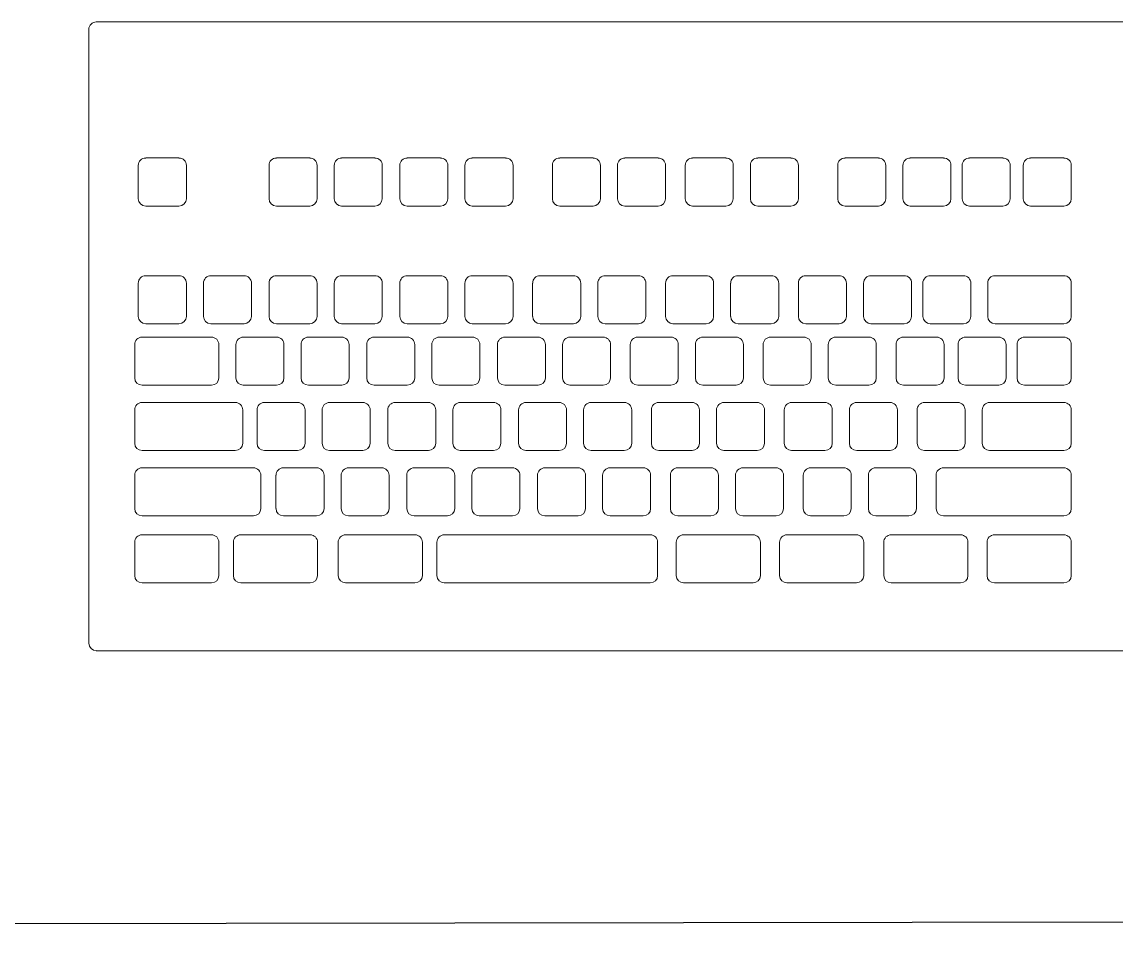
# Model space of a CAD drawing. Header units: metres. Extents: x -39 to 21688, y -24 to 9022.
# Drawn here: x 305.5987 to 305.8938, y 51.6173 to 51.8626 of the extents above; entities that cross this region are included whole.
import ezdxf

# ---------------------------------------------------------------- set-up
doc = ezdxf.new("R2010")
doc.units = ezdxf.units.M
doc.header["$MEASUREMENT"] = 0
doc.linetypes.add('CONTINUA', pattern=[0])
doc.layers.add('AR-CALLES', color=4, linetype='Continuous')
doc.layers.add('AR-MOBILIRIO', color=1, linetype='Continuous')

# ---------------------------------------------------------------- blocks, each defined once
blk = doc.blocks.new('AR-MOB. RECEPCION')
at = {"layer": 'AR-MOBILIRIO', "extrusion": (-1.60905e-07, -3.9026e-07, 1)}
blk.add_line((0.00407, -2.85284, 0), (-0.00019, 0.13393, 0), dxfattribs=at)
at = {"layer": 'AR-MOBILIRIO', "linetype": 'CONTINUA', "lineweight": 5}
for p, q in [((-0.24128, -0.7876, 0), (-0.24128, -1.20897, 0)), ((-0.07179, -0.7876, 0), (-0.07179, -1.20897, 0)), ((-0.2026, -0.94604, 0), (-0.19363, -0.94604, 0)), ((-0.17086, -0.94604, 0), (-0.16189, -0.94604, 0)), ((-0.15431, -0.94604, 0), (-0.14534, -0.94604, 0)), ((-0.1367, -0.94604, 0), (-0.12772, -0.94604, 0)), ((-0.11908, -0.94604, 0), (-0.11011, -0.94604, 0)), ((-0.10103, -0.94604, 0), (-0.09205, -0.94604, 0)), ((-0.2046, -0.957, 0), (-0.2046, -0.94803, 0)), ((-0.19163, -0.94803, 0), (-0.19163, -0.957, 0)), ((-0.17285, -0.96658, 0), (-0.17285, -0.94803, 0)), ((-0.15989, -0.94803, 0), (-0.15989, -0.96658, 0)), ((-0.15631, -0.95866, 0), (-0.15631, -0.94803, 0)), ((-0.14335, -0.94803, 0), (-0.14335, -0.95866, 0)), ((-0.13869, -0.96806, 0), (-0.13869, -0.94803, 0)), ((-0.12573, -0.94803, 0), (-0.12573, -0.96806, 0)), ((-0.12108, -0.9805, 0), (-0.12108, -0.94803, 0)), ((-0.10812, -0.94803, 0), (-0.10812, -0.9805, 0)), ((-0.10302, -0.96675, 0), (-0.10302, -0.94803, 0)), ((-0.09006, -0.94803, 0), (-0.09006, -0.96675, 0)), ((-0.19363, -0.959, 0), (-0.2026, -0.959, 0)), ((-0.14534, -0.96066, 0), (-0.15431, -0.96066, 0)), ((-0.2046, -0.97347, 0), (-0.2046, -0.96449, 0)), ((-0.2026, -0.9625, 0), (-0.19363, -0.9625, 0)), ((-0.19163, -0.96449, 0), (-0.19163, -0.97347, 0)), ((-0.15431, -0.9636, 0), (-0.14534, -0.9636, 0)), ((-0.15631, -0.97457, 0), (-0.15631, -0.96559, 0)), ((-0.14335, -0.96559, 0), (-0.14335, -0.97457, 0)), ((-0.16189, -0.96858, 0), (-0.17086, -0.96858, 0)), ((-0.12772, -0.97005, 0), (-0.1367, -0.97005, 0)), ((-0.09205, -0.96874, 0), (-0.10103, -0.96874, 0)), ((-0.17086, -0.97311, 0), (-0.16189, -0.97311, 0)), ((-0.19363, -0.97546, 0), (-0.2026, -0.97546, 0)), ((-0.17285, -0.98407, 0), (-0.17285, -0.9751, 0)), ((-0.15989, -0.9751, 0), (-0.15989, -0.98407, 0)), ((-0.14534, -0.97656, 0), (-0.15431, -0.97656, 0)), ((-0.13869, -0.98562, 0), (-0.13869, -0.97665, 0)), ((-0.1367, -0.97466, 0), (-0.12772, -0.97466, 0)), ((-0.12573, -0.97665, 0), (-0.12573, -0.98562, 0)), ((-0.10302, -0.99461, 0), (-0.10302, -0.97589, 0)), ((-0.10103, -0.9739, 0), (-0.09205, -0.9739, 0)), ((-0.09006, -0.97589, 0), (-0.09006, -0.99461, 0)), ((-0.2026, -0.97849, 0), (-0.19363, -0.97849, 0)), ((-0.2046, -0.98946, 0), (-0.2046, -0.98048, 0)), ((-0.19163, -0.98048, 0), (-0.19163, -0.98946, 0)), ((-0.15631, -0.99131, 0), (-0.15631, -0.98234, 0)), ((-0.15431, -0.98034, 0), (-0.14534, -0.98034, 0)), ((-0.14335, -0.98234, 0), (-0.14335, -0.99131, 0)), ((-0.11011, -0.9825, 0), (-0.11908, -0.9825, 0)), ((-0.16189, -0.98607, 0), (-0.17086, -0.98607, 0)), ((-0.12772, -0.98762, 0), (-0.1367, -0.98762, 0)), ((-0.11908, -0.9878, 0), (-0.11011, -0.9878, 0)), ((-0.17285, -1.00006, 0), (-0.17285, -0.99109, 0)), ((-0.17086, -0.9891, 0), (-0.16189, -0.9891, 0)), ((-0.15989, -0.99109, 0), (-0.15989, -1.00006, 0)), ((-0.12108, -0.99877, 0), (-0.12108, -0.9898, 0)), ((-0.10812, -0.9898, 0), (-0.10812, -0.99877, 0)), ((-0.19363, -0.99145, 0), (-0.2026, -0.99145, 0)), ((-0.14534, -0.9933, 0), (-0.15431, -0.9933, 0)), ((-0.1367, -0.99292, 0), (-0.12772, -0.99292, 0)), ((-0.2026, -0.99605, 0), (-0.19363, -0.99605, 0)), ((-0.13869, -1.00389, 0), (-0.13869, -0.99491, 0)), ((-0.12573, -0.99491, 0), (-0.12573, -1.00389, 0)), ((-0.09205, -0.9966, 0), (-0.10103, -0.9966, 0)), ((-0.2046, -1.00702, 0), (-0.2046, -0.99805, 0)), ((-0.19163, -0.99805, 0), (-0.19163, -1.00702, 0)), ((-0.15431, -0.99861, 0), (-0.14534, -0.99861, 0)), ((-0.16189, -1.00206, 0), (-0.17086, -1.00206, 0)), ((-0.15631, -1.00957, 0), (-0.15631, -1.0006, 0)), ((-0.14335, -1.0006, 0), (-0.14335, -1.00957, 0)), ((-0.11011, -1.00076, 0), (-0.11908, -1.00076, 0)), ((-0.10103, -1.00199, 0), (-0.09205, -1.00199, 0)), ((-0.12772, -1.00588, 0), (-0.1367, -1.00588, 0)), ((-0.11908, -1.00536, 0), (-0.11011, -1.00536, 0)), ((-0.10302, -1.0227, 0), (-0.10302, -1.00398, 0)), ((-0.09006, -1.00398, 0), (-0.09006, -1.0227, 0)), ((-0.19363, -1.00901, 0), (-0.2026, -1.00901, 0)), ((-0.17285, -1.01763, 0), (-0.17285, -1.00865, 0)), ((-0.17086, -1.00666, 0), (-0.16189, -1.00666, 0)), ((-0.15989, -1.00865, 0), (-0.15989, -1.01763, 0)), ((-0.12108, -1.01633, 0), (-0.12108, -1.00736, 0)), ((-0.10812, -1.00736, 0), (-0.10812, -1.01633, 0)), ((-0.14534, -1.01157, 0), (-0.15431, -1.01157, 0)), ((-0.1367, -1.01048, 0), (-0.12772, -1.01048, 0)), ((-0.13869, -1.02145, 0), (-0.13869, -1.01248, 0)), ((-0.12573, -1.01248, 0), (-0.12573, -1.02145, 0)), ((-0.15431, -1.01617, 0), (-0.14534, -1.01617, 0)), ((-0.2026, -1.01962, 0), (-0.19363, -1.01962, 0)), ((-0.16189, -1.01962, 0), (-0.17086, -1.01962, 0)), ((-0.15631, -1.02714, 0), (-0.15631, -1.01816, 0)), ((-0.14335, -1.01816, 0), (-0.14335, -1.02714, 0)), ((-0.11011, -1.01833, 0), (-0.11908, -1.01833, 0)), ((-0.2046, -1.03059, 0), (-0.2046, -1.02162, 0)), ((-0.19163, -1.02162, 0), (-0.19163, -1.03059, 0)), ((-0.12772, -1.02344, 0), (-0.1367, -1.02344, 0)), ((-0.11908, -1.02363, 0), (-0.11011, -1.02363, 0)), ((-0.17086, -1.02492, 0), (-0.16189, -1.02492, 0)), ((-0.12108, -1.0346, 0), (-0.12108, -1.02562, 0)), ((-0.10812, -1.02562, 0), (-0.10812, -1.0346, 0)), ((-0.09205, -1.0247, 0), (-0.10103, -1.0247, 0)), ((-0.17285, -1.03589, 0), (-0.17285, -1.02692, 0)), ((-0.15989, -1.02692, 0), (-0.15989, -1.03589, 0)), ((-0.14534, -1.02913, 0), (-0.15431, -1.02913, 0)), ((-0.1367, -1.02875, 0), (-0.12772, -1.02875, 0)), ((-0.19363, -1.03258, 0), (-0.2026, -1.03258, 0)), ((-0.13869, -1.03971, 0), (-0.13869, -1.03074, 0)), ((-0.12573, -1.03074, 0), (-0.12573, -1.03971, 0)), ((-0.10302, -1.05056, 0), (-0.10302, -1.03184, 0)), ((-0.10103, -1.02985, 0), (-0.09205, -1.02985, 0)), ((-0.09006, -1.03184, 0), (-0.09006, -1.05056, 0)), ((-0.15431, -1.03443, 0), (-0.14534, -1.03443, 0)), ((-0.2026, -1.03718, 0), (-0.19363, -1.03718, 0)), ((-0.16189, -1.03789, 0), (-0.17086, -1.03789, 0)), ((-0.15631, -1.0454, 0), (-0.15631, -1.03643, 0)), ((-0.14335, -1.03643, 0), (-0.14335, -1.0454, 0)), ((-0.11011, -1.03659, 0), (-0.11908, -1.03659, 0)), ((-0.2046, -1.04815, 0), (-0.2046, -1.03918, 0)), ((-0.19163, -1.03918, 0), (-0.19163, -1.04815, 0)), ((-0.11908, -1.04119, 0), (-0.11011, -1.04119, 0)), ((-0.17285, -1.05345, 0), (-0.17285, -1.04448, 0)), ((-0.17086, -1.04249, 0), (-0.16189, -1.04249, 0)), ((-0.15989, -1.04448, 0), (-0.15989, -1.05345, 0)), ((-0.12772, -1.04171, 0), (-0.1367, -1.04171, 0)), ((-0.12108, -1.05216, 0), (-0.12108, -1.04319, 0)), ((-0.10812, -1.04319, 0), (-0.10812, -1.05216, 0)), ((-0.14534, -1.0474, 0), (-0.15431, -1.0474, 0)), ((-0.1367, -1.04631, 0), (-0.12772, -1.04631, 0)), ((-0.19363, -1.05014, 0), (-0.2026, -1.05014, 0)), ((-0.13869, -1.05728, 0), (-0.13869, -1.0483, 0)), ((-0.12573, -1.0483, 0), (-0.12573, -1.05728, 0)), ((-0.15431, -1.052, 0), (-0.14534, -1.052, 0)), ((-0.09205, -1.05256, 0), (-0.10103, -1.05256, 0)), ((-0.2026, -1.05545, 0), (-0.19363, -1.05545, 0)), ((-0.16189, -1.05545, 0), (-0.17086, -1.05545, 0)), ((-0.15631, -1.06296, 0), (-0.15631, -1.05399, 0)), ((-0.14335, -1.05399, 0), (-0.14335, -1.06296, 0)), ((-0.11011, -1.05415, 0), (-0.11908, -1.05415, 0)), ((-0.2046, -1.06642, 0), (-0.2046, -1.05744, 0)), ((-0.19163, -1.05744, 0), (-0.19163, -1.06642, 0)), ((-0.12772, -1.05927, 0), (-0.1367, -1.05927, 0)), ((-0.10103, -1.05757, 0), (-0.09205, -1.05757, 0)), ((-0.17086, -1.06075, 0), (-0.16189, -1.06075, 0)), ((-0.12108, -1.07042, 0), (-0.12108, -1.06145, 0)), ((-0.11908, -1.05946, 0), (-0.11011, -1.05946, 0)), ((-0.10812, -1.06145, 0), (-0.10812, -1.07042, 0)), ((-0.10302, -1.11512, 0), (-0.10302, -1.05956, 0)), ((-0.09006, -1.05956, 0), (-0.09006, -1.11512, 0)), ((-0.17285, -1.07172, 0), (-0.17285, -1.06275, 0)), ((-0.15989, -1.06275, 0), (-0.15989, -1.07172, 0)), ((-0.14534, -1.06496, 0), (-0.15431, -1.06496, 0)), ((-0.1367, -1.06457, 0), (-0.12772, -1.06457, 0)), ((-0.13869, -1.07554, 0), (-0.13869, -1.06657, 0)), ((-0.12573, -1.06657, 0), (-0.12573, -1.07554, 0)), ((-0.19363, -1.06841, 0), (-0.2026, -1.06841, 0)), ((-0.15431, -1.07026, 0), (-0.14534, -1.07026, 0)), ((-0.2026, -1.07301, 0), (-0.19363, -1.07301, 0)), ((-0.16189, -1.07371, 0), (-0.17086, -1.07371, 0)), ((-0.15631, -1.08123, 0), (-0.15631, -1.07226, 0)), ((-0.14335, -1.07226, 0), (-0.14335, -1.08123, 0)), ((-0.11011, -1.07242, 0), (-0.11908, -1.07242, 0)), ((-0.2046, -1.08398, 0), (-0.2046, -1.075, 0)), ((-0.19163, -1.075, 0), (-0.19163, -1.08398, 0)), ((-0.17086, -1.07831, 0), (-0.16189, -1.07831, 0)), ((-0.12772, -1.07754, 0), (-0.1367, -1.07754, 0)), ((-0.12108, -1.08799, 0), (-0.12108, -1.07901, 0)), ((-0.11908, -1.07702, 0), (-0.11011, -1.07702, 0)), ((-0.10812, -1.07901, 0), (-0.10812, -1.08799, 0)), ((-0.17285, -1.08928, 0), (-0.17285, -1.08031, 0)), ((-0.15989, -1.08031, 0), (-0.15989, -1.08928, 0)), ((-0.1367, -1.08214, 0), (-0.12772, -1.08214, 0)), ((-0.14534, -1.08322, 0), (-0.15431, -1.08322, 0)), ((-0.13869, -1.0931, 0), (-0.13869, -1.08413, 0)), ((-0.12573, -1.08413, 0), (-0.12573, -1.0931, 0)), ((-0.19363, -1.08597, 0), (-0.2026, -1.08597, 0)), ((-0.15431, -1.08782, 0), (-0.14534, -1.08782, 0)), ((-0.16189, -1.09128, 0), (-0.17086, -1.09128, 0)), ((-0.15631, -1.09879, 0), (-0.15631, -1.08982, 0)), ((-0.14335, -1.08982, 0), (-0.14335, -1.09879, 0)), ((-0.11011, -1.08998, 0), (-0.11908, -1.08998, 0)), ((-0.2026, -1.09658, 0), (-0.19363, -1.09658, 0)), ((-0.17086, -1.09658, 0), (-0.16189, -1.09658, 0)), ((-0.12772, -1.0951, 0), (-0.1367, -1.0951, 0)), ((-0.12108, -1.10568, 0), (-0.12108, -1.09671, 0)), ((-0.11908, -1.09471, 0), (-0.11011, -1.09471, 0)), ((-0.10812, -1.09671, 0), (-0.10812, -1.10568, 0)), ((-0.2046, -1.10755, 0), (-0.2046, -1.09857, 0)), ((-0.19163, -1.09857, 0), (-0.19163, -1.10755, 0)), ((-0.17285, -1.10755, 0), (-0.17285, -1.09857, 0)), ((-0.15989, -1.09857, 0), (-0.15989, -1.10755, 0)), ((-0.1367, -1.09983, 0), (-0.12772, -1.09983, 0)), ((-0.14534, -1.10078, 0), (-0.15431, -1.10078, 0)), ((-0.13869, -1.1108, 0), (-0.13869, -1.10183, 0)), ((-0.12573, -1.10183, 0), (-0.12573, -1.1108, 0)), ((-0.15431, -1.10552, 0), (-0.14534, -1.10552, 0)), ((-0.15631, -1.11649, 0), (-0.15631, -1.10751, 0)), ((-0.14335, -1.10751, 0), (-0.14335, -1.11649, 0)), ((-0.11011, -1.10768, 0), (-0.11908, -1.10768, 0)), ((-0.19363, -1.10954, 0), (-0.2026, -1.10954, 0)), ((-0.16189, -1.10954, 0), (-0.17086, -1.10954, 0)), ((-0.11908, -1.11228, 0), (-0.11011, -1.11228, 0)), ((-0.2026, -1.11414, 0), (-0.19363, -1.11414, 0)), ((-0.17086, -1.11414, 0), (-0.16189, -1.11414, 0)), ((-0.12772, -1.11279, 0), (-0.1367, -1.11279, 0)), ((-0.12108, -1.12324, 0), (-0.12108, -1.11427, 0)), ((-0.10812, -1.11427, 0), (-0.10812, -1.12324, 0)), ((-0.2046, -1.12511, 0), (-0.2046, -1.11614, 0)), ((-0.19163, -1.11614, 0), (-0.19163, -1.12511, 0)), ((-0.17285, -1.12511, 0), (-0.17285, -1.11614, 0)), ((-0.15989, -1.11614, 0), (-0.15989, -1.12511, 0)), ((-0.1367, -1.1174, 0), (-0.12772, -1.1174, 0)), ((-0.09205, -1.11711, 0), (-0.10103, -1.11711, 0)), ((-0.14534, -1.11848, 0), (-0.15431, -1.11848, 0)), ((-0.13869, -1.12836, 0), (-0.13869, -1.11939, 0)), ((-0.12573, -1.11939, 0), (-0.12573, -1.12836, 0)), ((-0.10103, -1.12102, 0), (-0.09205, -1.12102, 0)), ((-0.15431, -1.12308, 0), (-0.14534, -1.12308, 0)), ((-0.10302, -1.14173, 0), (-0.10302, -1.12301, 0)), ((-0.09006, -1.12301, 0), (-0.09006, -1.14173, 0)), ((-0.19363, -1.1271, 0), (-0.2026, -1.1271, 0)), ((-0.16189, -1.1271, 0), (-0.17086, -1.1271, 0)), ((-0.15631, -1.13405, 0), (-0.15631, -1.12508, 0)), ((-0.14335, -1.12508, 0), (-0.14335, -1.13405, 0)), ((-0.11011, -1.12524, 0), (-0.11908, -1.12524, 0)), ((-0.11908, -1.12997, 0), (-0.11011, -1.12997, 0)), ((-0.2026, -1.13184, 0), (-0.19363, -1.13184, 0)), ((-0.17086, -1.13184, 0), (-0.16189, -1.13184, 0)), ((-0.12772, -1.13036, 0), (-0.1367, -1.13036, 0)), ((-0.12108, -1.14094, 0), (-0.12108, -1.13197, 0)), ((-0.10812, -1.13197, 0), (-0.10812, -1.14094, 0)), ((-0.2046, -1.1428, 0), (-0.2046, -1.13383, 0)), ((-0.19163, -1.13383, 0), (-0.19163, -1.1428, 0)), ((-0.17285, -1.1428, 0), (-0.17285, -1.13383, 0)), ((-0.15989, -1.13383, 0), (-0.15989, -1.1428, 0)), ((-0.1367, -1.13509, 0), (-0.12772, -1.13509, 0)), ((-0.14534, -1.13604, 0), (-0.15431, -1.13604, 0)), ((-0.13869, -1.14606, 0), (-0.13869, -1.13709, 0)), ((-0.12573, -1.13709, 0), (-0.12573, -1.14606, 0)), ((-0.15431, -1.14078, 0), (-0.14534, -1.14078, 0)), ((-0.19363, -1.1448, 0), (-0.2026, -1.1448, 0)), ((-0.16189, -1.1448, 0), (-0.17086, -1.1448, 0)), ((-0.15631, -1.15175, 0), (-0.15631, -1.14277, 0)), ((-0.14335, -1.14277, 0), (-0.14335, -1.15175, 0)), ((-0.11011, -1.14293, 0), (-0.11908, -1.14293, 0)), ((-0.09205, -1.14372, 0), (-0.10103, -1.14372, 0)), ((-0.11908, -1.14754, 0), (-0.11011, -1.14754, 0)), ((-0.2026, -1.1494, 0), (-0.19363, -1.1494, 0)), ((-0.17086, -1.1494, 0), (-0.16189, -1.1494, 0)), ((-0.12772, -1.14805, 0), (-0.1367, -1.14805, 0)), ((-0.12108, -1.1585, 0), (-0.12108, -1.14953, 0)), ((-0.10812, -1.14953, 0), (-0.10812, -1.1585, 0)), ((-0.10103, -1.14928, 0), (-0.09205, -1.14928, 0)), ((-0.2046, -1.16037, 0), (-0.2046, -1.15139, 0)), ((-0.19163, -1.15139, 0), (-0.19163, -1.16037, 0)), ((-0.17285, -1.16037, 0), (-0.17285, -1.15139, 0)), ((-0.15989, -1.15139, 0), (-0.15989, -1.16037, 0)), ((-0.1367, -1.15265, 0), (-0.12772, -1.15265, 0)), ((-0.10302, -1.16999, 0), (-0.10302, -1.15127, 0)), ((-0.09006, -1.15127, 0), (-0.09006, -1.16999, 0)), ((-0.14534, -1.15374, 0), (-0.15431, -1.15374, 0)), ((-0.13869, -1.16362, 0), (-0.13869, -1.15465, 0)), ((-0.12573, -1.15465, 0), (-0.12573, -1.16362, 0)), ((-0.15431, -1.15834, 0), (-0.14534, -1.15834, 0)), ((-0.19363, -1.16236, 0), (-0.2026, -1.16236, 0)), ((-0.16189, -1.16236, 0), (-0.17086, -1.16236, 0)), ((-0.15631, -1.16931, 0), (-0.15631, -1.16033, 0)), ((-0.14335, -1.16033, 0), (-0.14335, -1.16931, 0)), ((-0.11011, -1.1605, 0), (-0.11908, -1.1605, 0)), ((-0.11908, -1.16457, 0), (-0.11011, -1.16457, 0)), ((-0.17086, -1.1671, 0), (-0.16189, -1.1671, 0)), ((-0.12772, -1.16561, 0), (-0.1367, -1.16561, 0)), ((-0.12108, -1.16657, 0), (-0.12108, -1.1966, 0)), ((-0.10812, -1.16657, 0), (-0.10812, -1.1966, 0)), ((-0.17285, -1.17806, 0), (-0.17285, -1.16909, 0)), ((-0.15989, -1.16909, 0), (-0.15989, -1.17806, 0)), ((-0.14534, -1.1713, 0), (-0.15431, -1.1713, 0)), ((-0.1367, -1.16947, 0), (-0.12772, -1.16947, 0)), ((-0.13869, -1.1966, 0), (-0.13869, -1.17146, 0)), ((-0.12573, -1.17146, 0), (-0.12573, -1.1966, 0)), ((-0.09205, -1.17199, 0), (-0.10103, -1.17199, 0)), ((-0.15431, -1.17589, 0), (-0.14534, -1.17589, 0)), ((-0.10103, -1.17589, 0), (-0.09205, -1.17589, 0)), ((-0.16189, -1.18006, 0), (-0.17086, -1.18006, 0)), ((-0.15631, -1.1966, 0), (-0.15631, -1.17789, 0)), ((-0.14335, -1.17789, 0), (-0.14335, -1.1966, 0)), ((-0.10302, -1.1966, 0), (-0.10302, -1.17789, 0)), ((-0.09006, -1.17789, 0), (-0.09006, -1.1966, 0)), ((-0.2026, -1.18466, 0), (-0.19363, -1.18466, 0)), ((-0.17086, -1.18466, 0), (-0.16189, -1.18466, 0)), ((-0.2046, -1.19563, 0), (-0.2046, -1.18665, 0)), ((-0.19163, -1.18665, 0), (-0.19163, -1.19563, 0)), ((-0.17285, -1.19563, 0), (-0.17285, -1.18665, 0)), ((-0.15989, -1.18665, 0), (-0.15989, -1.19563, 0)), ((-0.19363, -1.19762, 0), (-0.2026, -1.19762, 0)), ((-0.17086, -1.19762, 0), (-0.16189, -1.19762, 0)), ((-0.14534, -1.1986, 0), (-0.15431, -1.1986, 0)), ((-0.12772, -1.1986, 0), (-0.1367, -1.1986, 0)), ((-0.11011, -1.1986, 0), (-0.11908, -1.1986, 0)), ((-0.09205, -1.1986, 0), (-0.10103, -1.1986, 0)), ((-0.07379, -1.21096, 0), (-0.23929, -1.21096, 0))]:
    blk.add_line(p, q, dxfattribs=at)
for centre, start, end in [((-0.2026, -0.94803, 0), 89.9999, 179.9999), ((-0.19363, -0.94803, 0), 359.9999, 89.9999), ((-0.17086, -0.94803, 0), 89.9999, 179.9999), ((-0.16189, -0.94803, 0), 359.9999, 89.9999), ((-0.15431, -0.94803, 0), 89.9999, 179.9999), ((-0.14534, -0.94803, 0), 359.9999, 89.9999), ((-0.1367, -0.94803, 0), 89.9999, 179.9999), ((-0.12772, -0.94803, 0), 359.9999, 89.9999), ((-0.11908, -0.94803, 0), 89.9999, 179.9999), ((-0.11011, -0.94803, 0), 359.9999, 89.9999), ((-0.10103, -0.94803, 0), 89.9999, 179.9999), ((-0.09205, -0.94803, 0), 359.9999, 89.9999), ((-0.2026, -0.957, 0), 179.9999, 269.9999), ((-0.2026, -0.957, 0), 179.9999, 269.9999), ((-0.19363, -0.957, 0), 269.9999, 359.9999), ((-0.15431, -0.95866, 0), 179.9999, 269.9999), ((-0.14534, -0.95866, 0), 269.9999, 359.9999), ((-0.2026, -0.96449, 0), 89.9999, 179.9999), ((-0.19363, -0.96449, 0), 359.9999, 89.9999), ((-0.15431, -0.96559, 0), 89.9999, 179.9999), ((-0.14534, -0.96559, 0), 359.9999, 89.9999), ((-0.17086, -0.96658, 0), 179.9999, 269.9999), ((-0.16189, -0.96658, 0), 269.9999, 359.9999), ((-0.10103, -0.96675, 0), 179.9999, 269.9999), ((-0.10103, -0.96675, 0), 179.9999, 269.9999), ((-0.09205, -0.96675, 0), 269.9999, 359.9999), ((-0.1367, -0.96806, 0), 179.9999, 269.9999), ((-0.1367, -0.96806, 0), 179.9999, 269.9999), ((-0.12772, -0.96806, 0), 269.9999, 359.9999), ((-0.2026, -0.97347, 0), 179.9999, 269.9999), ((-0.2026, -0.97347, 0), 179.9999, 269.9999), ((-0.19363, -0.97347, 0), 269.9999, 359.9999), ((-0.17086, -0.9751, 0), 89.9999, 179.9999), ((-0.16189, -0.9751, 0), 359.9999, 89.9999), ((-0.15431, -0.97457, 0), 179.9999, 269.9999), ((-0.14534, -0.97457, 0), 269.9999, 359.9999), ((-0.1367, -0.97665, 0), 89.9999, 179.9999), ((-0.12772, -0.97665, 0), 359.9999, 89.9999), ((-0.10103, -0.97589, 0), 89.9999, 179.9999), ((-0.09205, -0.97589, 0), 359.9999, 89.9999), ((-0.2026, -0.98048, 0), 89.9999, 179.9999), ((-0.19363, -0.98048, 0), 359.9999, 89.9999), ((-0.15431, -0.98234, 0), 89.9999, 179.9999), ((-0.14534, -0.98234, 0), 359.9999, 89.9999), ((-0.11908, -0.9805, 0), 179.9999, 269.9999), ((-0.11908, -0.9805, 0), 179.9999, 269.9999), ((-0.11011, -0.9805, 0), 269.9999, 359.9999), ((-0.17086, -0.98407, 0), 179.9999, 269.9999), ((-0.17086, -0.98407, 0), 179.9999, 269.9999), ((-0.16189, -0.98407, 0), 269.9999, 359.9999), ((-0.1367, -0.98562, 0), 179.9999, 269.9999), ((-0.1367, -0.98562, 0), 179.9999, 269.9999), ((-0.12772, -0.98562, 0), 269.9999, 359.9999), ((-0.11908, -0.9898, 0), 89.9999, 179.9999), ((-0.11011, -0.9898, 0), 359.9999, 89.9999), ((-0.2026, -0.98946, 0), 179.9999, 269.9999), ((-0.2026, -0.98946, 0), 179.9999, 269.9999), ((-0.19363, -0.98946, 0), 269.9999, 359.9999), ((-0.17086, -0.99109, 0), 89.9999, 179.9999), ((-0.16189, -0.99109, 0), 359.9999, 89.9999), ((-0.15431, -0.99131, 0), 179.9999, 269.9999), ((-0.15431, -0.99131, 0), 179.9999, 269.9999), ((-0.14534, -0.99131, 0), 269.9999, 359.9999), ((-0.1367, -0.99491, 0), 89.9999, 179.9999), ((-0.12772, -0.99491, 0), 359.9999, 89.9999), ((-0.2026, -0.99805, 0), 89.9999, 179.9999), ((-0.19363, -0.99805, 0), 359.9999, 89.9999), ((-0.10103, -0.99461, 0), 179.9999, 269.9999), ((-0.10103, -0.99461, 0), 179.9999, 269.9999), ((-0.09205, -0.99461, 0), 269.9999, 359.9999), ((-0.17086, -1.00006, 0), 179.9999, 269.9999), ((-0.17086, -1.00006, 0), 179.9999, 269.9999), ((-0.16189, -1.00006, 0), 269.9999, 359.9999), ((-0.15431, -1.0006, 0), 89.9999, 179.9999), ((-0.14534, -1.0006, 0), 359.9999, 89.9999), ((-0.11908, -0.99877, 0), 179.9999, 269.9999), ((-0.11908, -0.99877, 0), 179.9999, 269.9999), ((-0.11011, -0.99877, 0), 269.9999, 359.9999), ((-0.10103, -1.00398, 0), 89.9999, 179.9999), ((-0.09205, -1.00398, 0), 359.9999, 89.9999), ((-0.1367, -1.00389, 0), 179.9999, 269.9999), ((-0.1367, -1.00389, 0), 179.9999, 269.9999), ((-0.12772, -1.00389, 0), 269.9999, 359.9999), ((-0.11908, -1.00736, 0), 89.9999, 179.9999), ((-0.11011, -1.00736, 0), 359.9999, 89.9999), ((-0.2026, -1.00702, 0), 179.9999, 269.9999), ((-0.2026, -1.00702, 0), 179.9999, 269.9999), ((-0.19363, -1.00702, 0), 269.9999, 359.9999), ((-0.17086, -1.00865, 0), 89.9999, 179.9999), ((-0.16189, -1.00865, 0), 359.9999, 89.9999), ((-0.15431, -1.00957, 0), 179.9999, 269.9999), ((-0.15431, -1.00957, 0), 179.9999, 269.9999), ((-0.14534, -1.00957, 0), 269.9999, 359.9999), ((-0.1367, -1.01248, 0), 89.9999, 179.9999), ((-0.12772, -1.01248, 0), 359.9999, 89.9999), ((-0.17086, -1.01763, 0), 179.9999, 269.9999), ((-0.17086, -1.01763, 0), 179.9999, 269.9999), ((-0.16189, -1.01763, 0), 269.9999, 359.9999), ((-0.15431, -1.01816, 0), 89.9999, 179.9999), ((-0.14534, -1.01816, 0), 359.9999, 89.9999), ((-0.11908, -1.01633, 0), 179.9999, 269.9999), ((-0.11908, -1.01633, 0), 179.9999, 269.9999), ((-0.11011, -1.01633, 0), 269.9999, 359.9999), ((-0.2026, -1.02162, 0), 89.9999, 179.9999), ((-0.19363, -1.02162, 0), 359.9999, 89.9999), ((-0.1367, -1.02145, 0), 179.9999, 269.9999), ((-0.1367, -1.02145, 0), 179.9999, 269.9999), ((-0.12772, -1.02145, 0), 269.9999, 359.9999), ((-0.11908, -1.02562, 0), 89.9999, 179.9999), ((-0.11011, -1.02562, 0), 359.9999, 89.9999), ((-0.10103, -1.0227, 0), 179.9999, 269.9999), ((-0.10103, -1.0227, 0), 179.9999, 269.9999), ((-0.09205, -1.0227, 0), 269.9999, 359.9999), ((-0.17086, -1.02692, 0), 89.9999, 179.9999), ((-0.16189, -1.02692, 0), 359.9999, 89.9999), ((-0.15431, -1.02714, 0), 179.9999, 269.9999), ((-0.15431, -1.02714, 0), 179.9999, 269.9999), ((-0.14534, -1.02714, 0), 269.9999, 359.9999), ((-0.1367, -1.03074, 0), 89.9999, 179.9999), ((-0.12772, -1.03074, 0), 359.9999, 89.9999), ((-0.2026, -1.03059, 0), 179.9999, 269.9999), ((-0.2026, -1.03059, 0), 179.9999, 269.9999), ((-0.19363, -1.03059, 0), 269.9999, 359.9999), ((-0.10103, -1.03184, 0), 89.9999, 179.9999), ((-0.09205, -1.03184, 0), 359.9999, 89.9999), ((-0.15431, -1.03643, 0), 89.9999, 179.9999), ((-0.14534, -1.03643, 0), 359.9999, 89.9999), ((-0.11908, -1.0346, 0), 179.9999, 269.9999), ((-0.11908, -1.0346, 0), 179.9999, 269.9999), ((-0.11011, -1.0346, 0), 269.9999, 359.9999), ((-0.2026, -1.03918, 0), 89.9999, 179.9999), ((-0.19363, -1.03918, 0), 359.9999, 89.9999), ((-0.17086, -1.03589, 0), 179.9999, 269.9999), ((-0.17086, -1.03589, 0), 179.9999, 269.9999), ((-0.16189, -1.03589, 0), 269.9999, 359.9999), ((-0.1367, -1.03971, 0), 179.9999, 269.9999), ((-0.1367, -1.03971, 0), 179.9999, 269.9999), ((-0.12772, -1.03971, 0), 269.9999, 359.9999), ((-0.11908, -1.04319, 0), 89.9999, 179.9999), ((-0.11011, -1.04319, 0), 359.9999, 89.9999), ((-0.17086, -1.04448, 0), 89.9999, 179.9999), ((-0.16189, -1.04448, 0), 359.9999, 89.9999), ((-0.15431, -1.0454, 0), 179.9999, 269.9999), ((-0.15431, -1.0454, 0), 179.9999, 269.9999), ((-0.14534, -1.0454, 0), 269.9999, 359.9999), ((-0.1367, -1.0483, 0), 89.9999, 179.9999), ((-0.12772, -1.0483, 0), 359.9999, 89.9999), ((-0.2026, -1.04815, 0), 179.9999, 269.9999), ((-0.2026, -1.04815, 0), 179.9999, 269.9999), ((-0.19363, -1.04815, 0), 269.9999, 359.9999), ((-0.15431, -1.05399, 0), 89.9999, 179.9999), ((-0.14534, -1.05399, 0), 359.9999, 89.9999), ((-0.11908, -1.05216, 0), 179.9999, 269.9999), ((-0.11908, -1.05216, 0), 179.9999, 269.9999), ((-0.11011, -1.05216, 0), 269.9999, 359.9999), ((-0.10103, -1.05056, 0), 179.9999, 269.9999), ((-0.10103, -1.05056, 0), 179.9999, 269.9999), ((-0.09205, -1.05056, 0), 269.9999, 359.9999), ((-0.2026, -1.05744, 0), 89.9999, 179.9999), ((-0.19363, -1.05744, 0), 359.9999, 89.9999), ((-0.17086, -1.05345, 0), 179.9999, 269.9999), ((-0.17086, -1.05345, 0), 179.9999, 269.9999), ((-0.16189, -1.05345, 0), 269.9999, 359.9999), ((-0.1367, -1.05728, 0), 179.9999, 269.9999), ((-0.1367, -1.05728, 0), 179.9999, 269.9999), ((-0.12772, -1.05728, 0), 269.9999, 359.9999), ((-0.10103, -1.05956, 0), 89.9999, 179.9999), ((-0.09205, -1.05956, 0), 359.9999, 89.9999), ((-0.17086, -1.06275, 0), 89.9999, 179.9999), ((-0.16189, -1.06275, 0), 359.9999, 89.9999), ((-0.11908, -1.06145, 0), 89.9999, 179.9999), ((-0.11011, -1.06145, 0), 359.9999, 89.9999), ((-0.15431, -1.06296, 0), 179.9999, 269.9999), ((-0.15431, -1.06296, 0), 179.9999, 269.9999), ((-0.14534, -1.06296, 0), 269.9999, 359.9999), ((-0.1367, -1.06657, 0), 89.9999, 179.9999), ((-0.12772, -1.06657, 0), 359.9999, 89.9999), ((-0.2026, -1.06642, 0), 179.9999, 269.9999), ((-0.2026, -1.06642, 0), 179.9999, 269.9999), ((-0.19363, -1.06642, 0), 269.9999, 359.9999), ((-0.15431, -1.07226, 0), 89.9999, 179.9999), ((-0.14534, -1.07226, 0), 359.9999, 89.9999), ((-0.11908, -1.07042, 0), 179.9999, 269.9999), ((-0.11908, -1.07042, 0), 179.9999, 269.9999), ((-0.11011, -1.07042, 0), 269.9999, 359.9999), ((-0.2026, -1.075, 0), 89.9999, 179.9999), ((-0.19363, -1.075, 0), 359.9999, 89.9999), ((-0.17086, -1.07172, 0), 179.9999, 269.9999), ((-0.17086, -1.07172, 0), 179.9999, 269.9999), ((-0.16189, -1.07172, 0), 269.9999, 359.9999), ((-0.1367, -1.07554, 0), 179.9999, 269.9999), ((-0.1367, -1.07554, 0), 179.9999, 269.9999), ((-0.12772, -1.07554, 0), 269.9999, 359.9999), ((-0.17086, -1.08031, 0), 89.9999, 179.9999), ((-0.16189, -1.08031, 0), 359.9999, 89.9999), ((-0.11908, -1.07901, 0), 89.9999, 179.9999), ((-0.11011, -1.07901, 0), 359.9999, 89.9999), ((-0.15431, -1.08123, 0), 179.9999, 269.9999), ((-0.15431, -1.08123, 0), 179.9999, 269.9999), ((-0.14534, -1.08123, 0), 269.9999, 359.9999), ((-0.1367, -1.08413, 0), 89.9999, 179.9999), ((-0.12772, -1.08413, 0), 359.9999, 89.9999), ((-0.2026, -1.08398, 0), 179.9999, 269.9999), ((-0.2026, -1.08398, 0), 179.9999, 269.9999), ((-0.19363, -1.08398, 0), 269.9999, 359.9999), ((-0.15431, -1.08982, 0), 89.9999, 179.9999), ((-0.14534, -1.08982, 0), 359.9999, 89.9999), ((-0.11908, -1.08799, 0), 179.9999, 269.9999), ((-0.11908, -1.08799, 0), 179.9999, 269.9999), ((-0.11011, -1.08799, 0), 269.9999, 359.9999), ((-0.17086, -1.08928, 0), 179.9999, 269.9999), ((-0.17086, -1.08928, 0), 179.9999, 269.9999), ((-0.16189, -1.08928, 0), 269.9999, 359.9999), ((-0.1367, -1.0931, 0), 179.9999, 269.9999), ((-0.1367, -1.0931, 0), 179.9999, 269.9999), ((-0.12772, -1.0931, 0), 269.9999, 359.9999), ((-0.2026, -1.09857, 0), 89.9999, 179.9999), ((-0.19363, -1.09857, 0), 359.9999, 89.9999), ((-0.17086, -1.09857, 0), 89.9999, 179.9999), ((-0.16189, -1.09857, 0), 359.9999, 89.9999), ((-0.11908, -1.09671, 0), 89.9999, 179.9999), ((-0.11011, -1.09671, 0), 359.9999, 89.9999), ((-0.15431, -1.09879, 0), 179.9999, 269.9999), ((-0.15431, -1.09879, 0), 179.9999, 269.9999), ((-0.14534, -1.09879, 0), 269.9999, 359.9999), ((-0.1367, -1.10183, 0), 89.9999, 179.9999), ((-0.12772, -1.10183, 0), 359.9999, 89.9999), ((-0.15431, -1.10751, 0), 89.9999, 179.9999), ((-0.14534, -1.10751, 0), 359.9999, 89.9999), ((-0.11908, -1.10568, 0), 179.9999, 269.9999), ((-0.11908, -1.10568, 0), 179.9999, 269.9999), ((-0.11011, -1.10568, 0), 269.9999, 359.9999), ((-0.2026, -1.10755, 0), 179.9999, 269.9999), ((-0.2026, -1.10755, 0), 179.9999, 269.9999), ((-0.19363, -1.10755, 0), 269.9999, 359.9999), ((-0.17086, -1.10755, 0), 179.9999, 269.9999), ((-0.17086, -1.10755, 0), 179.9999, 269.9999), ((-0.16189, -1.10755, 0), 269.9999, 359.9999), ((-0.1367, -1.1108, 0), 179.9999, 269.9999), ((-0.1367, -1.1108, 0), 179.9999, 269.9999), ((-0.12772, -1.1108, 0), 269.9999, 359.9999), ((-0.11908, -1.11427, 0), 89.9999, 179.9999), ((-0.11011, -1.11427, 0), 359.9999, 89.9999), ((-0.2026, -1.11614, 0), 89.9999, 179.9999), ((-0.19363, -1.11614, 0), 359.9999, 89.9999), ((-0.17086, -1.11614, 0), 89.9999, 179.9999), ((-0.16189, -1.11614, 0), 359.9999, 89.9999), ((-0.10103, -1.11512, 0), 179.9999, 269.9999), ((-0.10103, -1.11512, 0), 179.9999, 269.9999), ((-0.09205, -1.11512, 0), 269.9999, 359.9999), ((-0.15431, -1.11649, 0), 179.9999, 269.9999), ((-0.15431, -1.11649, 0), 179.9999, 269.9999), ((-0.14534, -1.11649, 0), 269.9999, 359.9999), ((-0.1367, -1.11939, 0), 89.9999, 179.9999), ((-0.12772, -1.11939, 0), 359.9999, 89.9999), ((-0.10103, -1.12301, 0), 89.9999, 179.9999), ((-0.09205, -1.12301, 0), 359.9999, 89.9999), ((-0.15431, -1.12508, 0), 89.9999, 179.9999), ((-0.14534, -1.12508, 0), 359.9999, 89.9999), ((-0.11908, -1.12324, 0), 179.9999, 269.9999), ((-0.11908, -1.12324, 0), 179.9999, 269.9999), ((-0.11011, -1.12324, 0), 269.9999, 359.9999), ((-0.2026, -1.12511, 0), 179.9999, 269.9999), ((-0.2026, -1.12511, 0), 179.9999, 269.9999), ((-0.19363, -1.12511, 0), 269.9999, 359.9999), ((-0.17086, -1.12511, 0), 179.9999, 269.9999), ((-0.17086, -1.12511, 0), 179.9999, 269.9999), ((-0.16189, -1.12511, 0), 269.9999, 359.9999), ((-0.1367, -1.12836, 0), 179.9999, 269.9999), ((-0.1367, -1.12836, 0), 179.9999, 269.9999), ((-0.12772, -1.12836, 0), 269.9999, 359.9999), ((-0.11908, -1.13197, 0), 89.9999, 179.9999), ((-0.11011, -1.13197, 0), 359.9999, 89.9999), ((-0.2026, -1.13383, 0), 89.9999, 179.9999), ((-0.19363, -1.13383, 0), 359.9999, 89.9999), ((-0.17086, -1.13383, 0), 89.9999, 179.9999), ((-0.16189, -1.13383, 0), 359.9999, 89.9999), ((-0.15431, -1.13405, 0), 179.9999, 269.9999), ((-0.15431, -1.13405, 0), 179.9999, 269.9999), ((-0.14534, -1.13405, 0), 269.9999, 359.9999), ((-0.1367, -1.13709, 0), 89.9999, 179.9999), ((-0.12772, -1.13709, 0), 359.9999, 89.9999), ((-0.15431, -1.14277, 0), 89.9999, 179.9999), ((-0.14534, -1.14277, 0), 359.9999, 89.9999), ((-0.11908, -1.14094, 0), 179.9999, 269.9999), ((-0.11908, -1.14094, 0), 179.9999, 269.9999), ((-0.11011, -1.14094, 0), 269.9999, 359.9999), ((-0.10103, -1.14173, 0), 179.9999, 269.9999), ((-0.10103, -1.14173, 0), 179.9999, 269.9999), ((-0.09205, -1.14173, 0), 269.9999, 359.9999), ((-0.2026, -1.1428, 0), 179.9999, 269.9999), ((-0.2026, -1.1428, 0), 179.9999, 269.9999), ((-0.19363, -1.1428, 0), 269.9999, 359.9999), ((-0.17086, -1.1428, 0), 179.9999, 269.9999), ((-0.17086, -1.1428, 0), 179.9999, 269.9999), ((-0.16189, -1.1428, 0), 269.9999, 359.9999), ((-0.1367, -1.14606, 0), 179.9999, 269.9999), ((-0.1367, -1.14606, 0), 179.9999, 269.9999), ((-0.12772, -1.14606, 0), 269.9999, 359.9999), ((-0.11908, -1.14953, 0), 89.9999, 179.9999), ((-0.11011, -1.14953, 0), 359.9999, 89.9999), ((-0.2026, -1.15139, 0), 89.9999, 179.9999), ((-0.19363, -1.15139, 0), 359.9999, 89.9999), ((-0.17086, -1.15139, 0), 89.9999, 179.9999), ((-0.16189, -1.15139, 0), 359.9999, 89.9999), ((-0.10103, -1.15127, 0), 89.9999, 179.9999), ((-0.09205, -1.15127, 0), 359.9999, 89.9999), ((-0.15431, -1.15175, 0), 179.9999, 269.9999), ((-0.15431, -1.15175, 0), 179.9999, 269.9999), ((-0.14534, -1.15175, 0), 269.9999, 359.9999), ((-0.1367, -1.15465, 0), 89.9999, 179.9999), ((-0.12772, -1.15465, 0), 359.9999, 89.9999), ((-0.15431, -1.16033, 0), 89.9999, 179.9999), ((-0.14534, -1.16033, 0), 359.9999, 89.9999), ((-0.11908, -1.1585, 0), 179.9999, 269.9999), ((-0.11908, -1.1585, 0), 179.9999, 269.9999), ((-0.11011, -1.1585, 0), 269.9999, 359.9999), ((-0.2026, -1.16037, 0), 179.9999, 269.9999), ((-0.2026, -1.16037, 0), 179.9999, 269.9999), ((-0.19363, -1.16037, 0), 269.9999, 359.9999), ((-0.17086, -1.16037, 0), 179.9999, 269.9999), ((-0.17086, -1.16037, 0), 179.9999, 269.9999), ((-0.16189, -1.16037, 0), 269.9999, 359.9999), ((-0.1367, -1.16362, 0), 179.9999, 269.9999), ((-0.1367, -1.16362, 0), 179.9999, 269.9999), ((-0.12772, -1.16362, 0), 269.9999, 359.9999), ((-0.11908, -1.16657, 0), 89.9999, 179.9999), ((-0.11011, -1.16657, 0), 359.9999, 89.9999), ((-0.17086, -1.16909, 0), 89.9999, 179.9999), ((-0.16189, -1.16909, 0), 359.9999, 89.9999), ((-0.15431, -1.16931, 0), 179.9999, 269.9999), ((-0.15431, -1.16931, 0), 179.9999, 269.9999), ((-0.14534, -1.16931, 0), 269.9999, 359.9999), ((-0.1367, -1.17146, 0), 89.9999, 179.9999), ((-0.12772, -1.17146, 0), 359.9999, 89.9999), ((-0.10103, -1.16999, 0), 179.9999, 269.9999), ((-0.10103, -1.16999, 0), 179.9999, 269.9999), ((-0.09205, -1.16999, 0), 269.9999, 359.9999), ((-0.15431, -1.17789, 0), 89.9999, 179.9999), ((-0.14534, -1.17789, 0), 359.9999, 89.9999), ((-0.10103, -1.17789, 0), 89.9999, 179.9999), ((-0.09205, -1.17789, 0), 359.9999, 89.9999), ((-0.17086, -1.17806, 0), 179.9999, 269.9999), ((-0.17086, -1.17806, 0), 179.9999, 269.9999), ((-0.16189, -1.17806, 0), 269.9999, 359.9999), ((-0.2026, -1.18665, 0), 89.9999, 179.9999), ((-0.19363, -1.18665, 0), 359.9999, 89.9999), ((-0.17086, -1.18665, 0), 89.9999, 179.9999), ((-0.16189, -1.18665, 0), 359.9999, 89.9999), ((-0.2026, -1.19563, 0), 179.9999, 269.9999), ((-0.2026, -1.19563, 0), 179.9999, 269.9999), ((-0.19363, -1.19563, 0), 269.9999, 359.9999), ((-0.17086, -1.19563, 0), 179.9999, 269.9999), ((-0.17086, -1.19563, 0), 179.9999, 269.9999), ((-0.16189, -1.19563, 0), 269.9999, 359.9999), ((-0.15431, -1.1966, 0), 179.9999, 269.9999), ((-0.15431, -1.1966, 0), 179.9999, 269.9999), ((-0.14534, -1.1966, 0), 269.9999, 359.9999), ((-0.1367, -1.1966, 0), 179.9999, 269.9999), ((-0.1367, -1.1966, 0), 179.9999, 269.9999), ((-0.12772, -1.1966, 0), 269.9999, 359.9999), ((-0.11908, -1.1966, 0), 179.9999, 269.9999), ((-0.11908, -1.1966, 0), 179.9999, 269.9999), ((-0.11011, -1.1966, 0), 269.9999, 359.9999), ((-0.10103, -1.1966, 0), 179.9999, 269.9999), ((-0.10103, -1.1966, 0), 179.9999, 269.9999), ((-0.09205, -1.1966, 0), 269.9999, 359.9999), ((-0.23929, -1.20897, 0), 179.9999, 269.9999), ((-0.07379, -1.20897, 0), 269.9999, 359.9999)]:
    blk.add_arc(centre, 0.00199, start, end, dxfattribs=at)

msp = doc.modelspace()

# ---------------------------------------------------------------- block references
at = {"layer": 'AR-CALLES', "rotation": 270}
msp.add_blockref('AR-MOB. RECEPCION', (306.82775, 51.62137, 0), dxfattribs=at)

doc.saveas('drawing.dxf')
